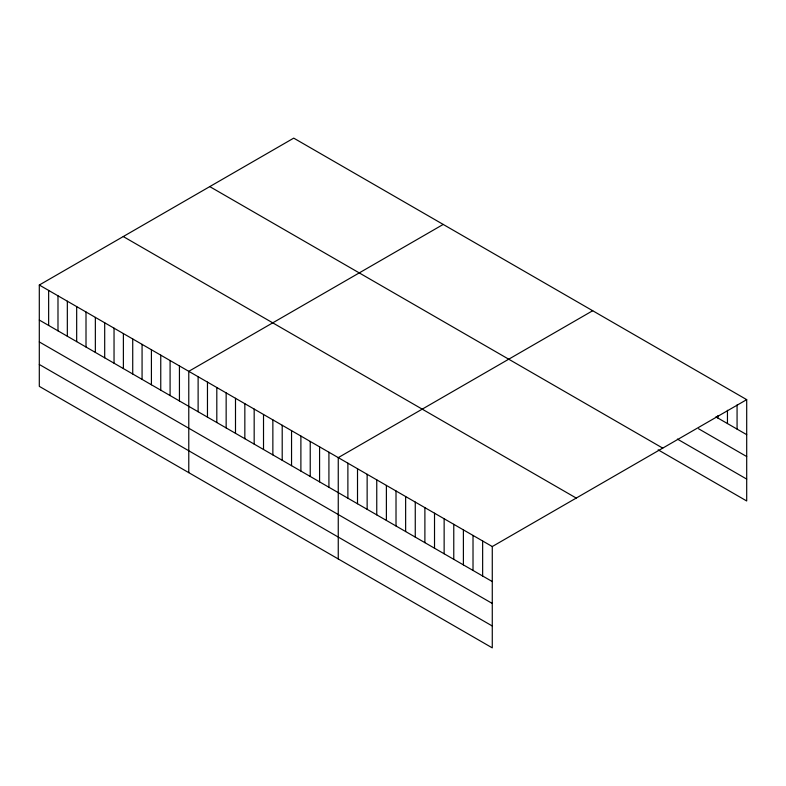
<?xml version="1.0" encoding="UTF-8"?>
<svg xmlns="http://www.w3.org/2000/svg" width="786" height="786" viewBox="0 0 786 786"><rect width="100%" height="100%" fill="white"/><g stroke="black" fill="none" stroke-linecap="round" stroke-linejoin="round"><path stroke-width="1.18" d="M39.3 285.023L492.272 546.545L492.272 647.87L39.3 386.358L39.3 285.023L293.728 138.13L746.7 399.642L746.7 500.977L658.147 449.847M443.206 224.432L188.778 371.326L188.778 472.651M592.693 310.725L338.255 457.629L338.255 558.954M492.272 546.545L746.7 399.642M715.899 416.885L746.7 434.668M698.567 428.763L746.7 456.548M677.394 439.089L746.7 479.096M209.764 186.606L662.736 448.118M123.264 236.547L576.236 498.069M39.3 320.049L492.272 581.561M39.3 341.93L492.272 603.452M39.3 364.468L492.272 625.99M737.072 404.957L737.072 429.117M727.453 410.272L727.453 423.556M717.824 415.588L717.824 417.995M482.643 540.984L482.643 576.01M473.015 535.423L473.015 570.449M463.396 529.872L463.396 564.898M453.768 524.311L453.768 559.337M444.139 518.75L444.139 553.776M434.52 513.199L434.52 548.225M424.892 507.638L424.892 542.664M415.263 502.087L415.263 537.103M405.635 496.526L405.635 531.552M396.016 490.965L396.016 525.991M386.388 485.414L386.388 520.44M376.759 479.853L376.759 514.879M367.141 474.292L367.141 509.318M357.512 468.741L357.512 503.767M347.884 463.18L347.884 498.206M328.921 452.235L328.921 487.251M319.578 446.841L319.578 481.857M310.234 441.447L310.234 476.463M300.891 436.053L300.891 471.069M291.547 430.659L291.547 465.676M282.203 425.265L282.203 460.282M272.86 419.871L272.86 454.888M263.516 414.477L263.516 449.494M254.173 409.084L254.173 444.1M244.839 403.69L244.839 438.706M235.495 398.296L235.495 433.312M226.152 392.902L226.152 427.918M216.808 387.508L216.808 422.534M207.465 382.114L207.465 417.14M198.121 376.72L198.121 411.746M179.434 365.932L179.434 400.958M170.09 360.538L170.09 395.564M160.757 355.144L160.757 390.17M151.413 349.75L151.413 384.776M142.07 344.356L142.07 379.383M132.726 338.963L132.726 373.989M123.382 333.569L123.382 368.595M114.039 328.175L114.039 363.201M104.695 322.781L104.695 357.807M95.352 317.387L95.352 352.413M86.008 311.993L86.008 347.019M76.674 306.599L76.674 341.625M67.331 301.205L67.331 336.231M57.987 295.811L57.987 330.837M48.644 290.417L48.644 325.443"/></g></svg>
